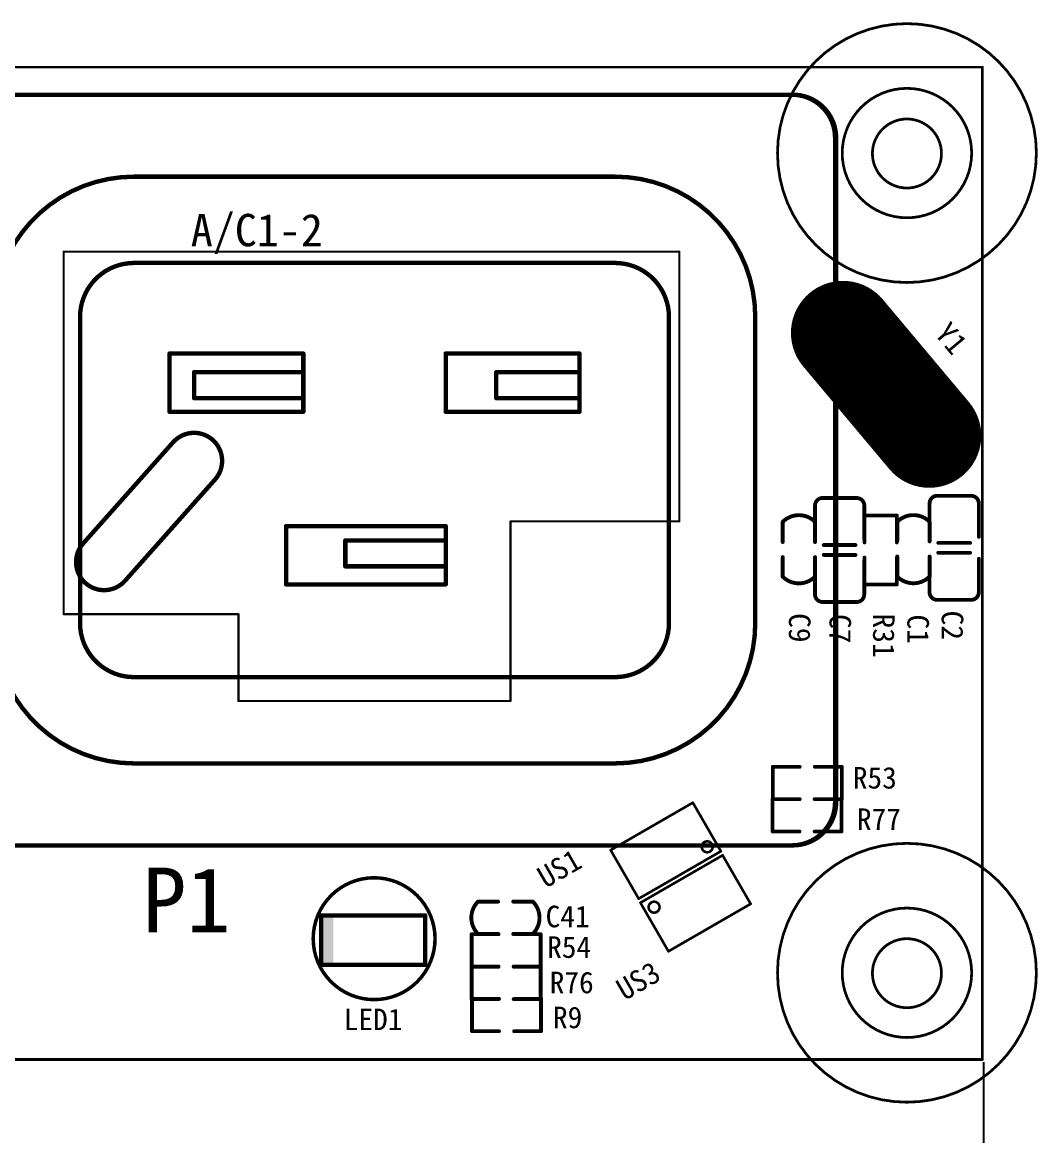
# Model space of a CAD drawing. Extents: x 741 to 1239, y 424 to 620.
# Drawn here: x 1085.7 to 1132.8, y 477.9 to 529.5 of the extents above; entities that cross this region are included whole.
import ezdxf

# ---------------------------------------------------------------- set-up
doc = ezdxf.new("R2010")
doc.units = 0
doc.header["$MEASUREMENT"] = 0
doc.layers.get('0').update_dxf_attribs({"linetype": 'CONTINUOUS'})
doc.layers.get('Defpoints').update_dxf_attribs({"linetype": 'CONTINUOUS'})
doc.layers.add('KEEPOUTLAYER', color=6, linetype='CONTINUOUS')
doc.layers.add('TOPOVERLAY', color=7, linetype='CONTINUOUS')
doc.styles.get("Standard").update_dxf_attribs({"font": 'SimSun.ttf'})
doc.dimstyles.get("Standard").update_dxf_attribs({"dimtxt": 0.18, "dimasz": 0.18, "dimexe": 0.18, "dimexo": 0.0625, "dimgap": 0.09, "dimtad": 0, "dimtih": 1, "dimtoh": 1, "dimdec": 4, "dimzin": 0, "dimdsep": 46, "dimtxsty": 'Standard', "dimcen": 0.09, "dimadec": 0, "dimazin": 0, "dimtfac": 1, "dimtdec": 4, "dimtofl": 0, "dimtmove": 0, "dimatfit": 0, "dimfxl": 1, "dimtolj": 1, "dimtzin": 0, "dimarcsym": 0})

# ---------------------------------------------------------------- blocks, each defined once
blk = doc.blocks.new('SSOP_EL3H7_8')
at = {"layer": 'TOPOVERLAY', "const_width": 0.12}
for points in [[(-2.2, 1.3), (2.2, 1.3)], [(-2.2, 1.3), (-2.2, -1.3)], [(2.2, 1.3), (2.2, -1.3)], [(-2.2, -1.3), (2.2, -1.3)]]:
    blk.add_lwpolyline(points, dxfattribs=at)
at = {"layer": 'TOPOVERLAY'}
for points, const_width in [([(-2.23, 1.3, 1), (-2.17, 1.3, 1)], 0.0599), ([(-2.23, 1.3, 1), (-2.17, 1.3, 1)], 0.0599), ([(-1.5, 0.805, 1), (-2.007, 0.805, 1)], 0.12), ([(2.17, 1.3, 1), (2.23, 1.3, 1)], 0.0599), ([(2.17, 1.3, 1), (2.23, 1.3, 1)], 0.0599), ([(-2.037, 0.805, 1), (-1.977, 0.805, 1)], 0.0599), ([(-1.53, 0.805, 1), (-1.47, 0.805, 1)], 0.0599), ([(-2.23, -1.3, 1), (-2.17, -1.3, 1)], 0.0599), ([(-2.23, -1.3, 1), (-2.17, -1.3, 1)], 0.0599), ([(2.17, -1.3, 1), (2.23, -1.3, 1)], 0.0599), ([(2.17, -1.3, 1), (2.23, -1.3, 1)], 0.0599)]:
    blk.add_lwpolyline(points, format="xyb", close=True, dxfattribs=dict(at, const_width=const_width))
blk = doc.blocks.new('SSOP_EL3H7_9')
at = {"layer": 'TOPOVERLAY', "const_width": 0.12}
for points in [[(2.2, 1.3), (-2.2, 1.3)], [(-2.2, -1.3), (-2.2, 1.3)], [(2.2, -1.3), (2.2, 1.3)], [(2.2, -1.3), (-2.2, -1.3)]]:
    blk.add_lwpolyline(points, dxfattribs=at)
at = {"layer": 'TOPOVERLAY'}
for points, const_width in [([(-2.23, 1.3, 1), (-2.17, 1.3, 1)], 0.0599), ([(-2.23, 1.3, 1), (-2.17, 1.3, 1)], 0.0599), ([(-1.5, 0.805, 1), (-2.007, 0.805, 1)], 0.12), ([(2.17, 1.3, 1), (2.23, 1.3, 1)], 0.0599), ([(2.17, 1.3, 1), (2.23, 1.3, 1)], 0.0599), ([(-2.037, 0.805, 1), (-1.977, 0.805, 1)], 0.0599), ([(-1.53, 0.805, 1), (-1.47, 0.805, 1)], 0.0599), ([(-2.23, -1.3, 1), (-2.17, -1.3, 1)], 0.0599), ([(-2.23, -1.3, 1), (-2.17, -1.3, 1)], 0.0599), ([(2.17, -1.3, 1), (2.23, -1.3, 1)], 0.0599), ([(2.17, -1.3, 1), (2.23, -1.3, 1)], 0.0599)]:
    blk.add_lwpolyline(points, format="xyb", close=True, dxfattribs=dict(at, const_width=const_width))
blk = doc.blocks.new('0603_16')
at = {"layer": 'TOPOVERLAY', "const_width": 0.178}
for points in [[(-0.75, 1.6), (0.75, 1.6)], [(-0.75, 1.6), (-0.75, 0.35)], [(0.75, 1.6), (0.75, 0.35)], [(-0.75, -0.35), (-0.75, -1.6)], [(0.75, -0.35), (0.75, -1.6)], [(-0.75, -1.6), (0.75, -1.6)]]:
    blk.add_lwpolyline(points, dxfattribs=at)
at = {"layer": 'TOPOVERLAY', "const_width": 0.0889}
for points in [[(-0.794, 1.6, 1), (-0.706, 1.6, 1)], [(-0.794, 1.6, 1), (-0.706, 1.6, 1)], [(0.706, 1.6, 1), (0.794, 1.6, 1)], [(0.706, 1.6, 1), (0.794, 1.6, 1)], [(-0.794, 0.35, 1), (-0.706, 0.35, 1)], [(0.706, 0.35, 1), (0.794, 0.35, 1)], [(-0.794, -0.35, 1), (-0.706, -0.35, 1)], [(0.706, -0.35, 1), (0.794, -0.35, 1)], [(-0.794, -1.6, 1), (-0.706, -1.6, 1)], [(-0.794, -1.6, 1), (-0.706, -1.6, 1)], [(0.706, -1.6, 1), (0.794, -1.6, 1)], [(0.706, -1.6, 1), (0.794, -1.6, 1)]]:
    blk.add_lwpolyline(points, format="xyb", close=True, dxfattribs=at)
blk = doc.blocks.new('0603_17')
at = {"layer": 'TOPOVERLAY', "const_width": 0.178}
for points in [[(-0.75, 1.6), (0.75, 1.6)], [(-0.75, 1.6), (-0.75, 0.35)], [(0.75, 1.6), (0.75, 0.35)], [(-0.75, -0.35), (-0.75, -1.6)], [(0.75, -0.35), (0.75, -1.6)], [(-0.75, -1.6), (0.75, -1.6)]]:
    blk.add_lwpolyline(points, dxfattribs=at)
at = {"layer": 'TOPOVERLAY', "const_width": 0.0889}
for points in [[(-0.794, 1.6, 1), (-0.706, 1.6, 1)], [(-0.794, 1.6, 1), (-0.706, 1.6, 1)], [(0.706, 1.6, 1), (0.794, 1.6, 1)], [(0.706, 1.6, 1), (0.794, 1.6, 1)], [(-0.794, 0.35, 1), (-0.706, 0.35, 1)], [(0.706, 0.35, 1), (0.794, 0.35, 1)], [(-0.794, -0.35, 1), (-0.706, -0.35, 1)], [(0.706, -0.35, 1), (0.794, -0.35, 1)], [(-0.794, -1.6, 1), (-0.706, -1.6, 1)], [(-0.794, -1.6, 1), (-0.706, -1.6, 1)], [(0.706, -1.6, 1), (0.794, -1.6, 1)], [(0.706, -1.6, 1), (0.794, -1.6, 1)]]:
    blk.add_lwpolyline(points, format="xyb", close=True, dxfattribs=at)
blk = doc.blocks.new('0603_18')
at = {"layer": 'TOPOVERLAY', "const_width": 0.178}
for points in [[(0.75, 1.6), (-0.75, 1.6)], [(-0.75, 0.35), (-0.75, 1.6)], [(0.75, 0.35), (0.75, 1.6)], [(-0.75, -1.6), (-0.75, -0.35)], [(0.75, -1.6), (0.75, -0.35)], [(0.75, -1.6), (-0.75, -1.6)]]:
    blk.add_lwpolyline(points, dxfattribs=at)
at = {"layer": 'TOPOVERLAY', "const_width": 0.0889}
for points in [[(-0.794, 1.6, 1), (-0.706, 1.6, 1)], [(-0.794, 1.6, 1), (-0.706, 1.6, 1)], [(0.706, 1.6, 1), (0.794, 1.6, 1)], [(0.706, 1.6, 1), (0.794, 1.6, 1)], [(-0.794, 0.35, 1), (-0.706, 0.35, 1)], [(0.706, 0.35, 1), (0.794, 0.35, 1)], [(-0.794, -0.35, 1), (-0.706, -0.35, 1)], [(0.706, -0.35, 1), (0.794, -0.35, 1)], [(-0.794, -1.6, 1), (-0.706, -1.6, 1)], [(-0.794, -1.6, 1), (-0.706, -1.6, 1)], [(0.706, -1.6, 1), (0.794, -1.6, 1)], [(0.706, -1.6, 1), (0.794, -1.6, 1)]]:
    blk.add_lwpolyline(points, format="xyb", close=True, dxfattribs=at)
blk = doc.blocks.new('0603_19')
at = {"layer": 'TOPOVERLAY', "const_width": 0.178}
for points in [[(0.75, 1.6), (-0.75, 1.6)], [(-0.75, 0.35), (-0.75, 1.6)], [(0.75, 0.35), (0.75, 1.6)], [(-0.75, -1.6), (-0.75, -0.35)], [(0.75, -1.6), (0.75, -0.35)], [(0.75, -1.6), (-0.75, -1.6)]]:
    blk.add_lwpolyline(points, dxfattribs=at)
at = {"layer": 'TOPOVERLAY', "const_width": 0.0889}
for points in [[(-0.794, 1.6, 1), (-0.706, 1.6, 1)], [(-0.794, 1.6, 1), (-0.706, 1.6, 1)], [(0.706, 1.6, 1), (0.794, 1.6, 1)], [(0.706, 1.6, 1), (0.794, 1.6, 1)], [(-0.794, 0.35, 1), (-0.706, 0.35, 1)], [(0.706, 0.35, 1), (0.794, 0.35, 1)], [(-0.794, -0.35, 1), (-0.706, -0.35, 1)], [(0.706, -0.35, 1), (0.794, -0.35, 1)], [(-0.794, -1.6, 1), (-0.706, -1.6, 1)], [(-0.794, -1.6, 1), (-0.706, -1.6, 1)], [(0.706, -1.6, 1), (0.794, -1.6, 1)], [(0.706, -1.6, 1), (0.794, -1.6, 1)]]:
    blk.add_lwpolyline(points, format="xyb", close=True, dxfattribs=at)
blk = doc.blocks.new('0603C_20')
at = {"layer": 'TOPOVERLAY', "const_width": 0.18}
for points in [[(-0.75, 1.283, -0.414214), (0.75, 1.283)], [(0.75, -1.257, -0.414214), (-0.75, -1.257)]]:
    blk.add_lwpolyline(points, format="xyb", dxfattribs=at)
for points in [[(-0.75, 1.283), (-0.75, 0.35)], [(0.75, 1.283), (0.75, 0.35)], [(-0.75, -0.35), (-0.75, -1.257)], [(0.75, -0.35), (0.75, -1.257)]]:
    blk.add_lwpolyline(points, dxfattribs=at)
at = {"layer": 'TOPOVERLAY', "const_width": 0.09}
for points in [[(-0.795, 1.283, 1), (-0.705, 1.283, 1)], [(-0.795, 1.283, 1), (-0.705, 1.283, 1)], [(0.705, 1.283, 1), (0.795, 1.283, 1)], [(0.705, 1.283, 1), (0.795, 1.283, 1)], [(-0.795, 0.35, 1), (-0.705, 0.35, 1)], [(0.705, 0.35, 1), (0.795, 0.35, 1)], [(-0.795, -0.35, 1), (-0.705, -0.35, 1)], [(0.705, -0.35, 1), (0.795, -0.35, 1)], [(-0.795, -1.257, 1), (-0.705, -1.257, 1)], [(-0.795, -1.257, 1), (-0.705, -1.257, 1)], [(0.705, -1.257, 1), (0.795, -1.257, 1)], [(0.705, -1.257, 1), (0.795, -1.257, 1)]]:
    blk.add_lwpolyline(points, format="xyb", close=True, dxfattribs=at)
blk = doc.blocks.new('XTAL_2_31')
at = {"layer": 'TOPOVERLAY', "const_width": 0.254}
for points in [[(-3.073, -2.286, -1), (-3.073, 2.286)], [(3.15, 2.286, -1), (3.15, -2.286)]]:
    blk.add_lwpolyline(points, format="xyb", dxfattribs=at)
at = {"layer": 'TOPOVERLAY'}
for points, const_width in [([(2.896, 0), (-2.845, 0)], 4.826), ([(3.15, 2.286), (-3.073, 2.286)], 0.254), ([(3.15, -2.286), (-3.073, -2.286)], 0.254)]:
    blk.add_lwpolyline(points, dxfattribs=dict(at, const_width=const_width))
for points, const_width in [([(-4.051, 0, 1), (-1.638, 0, 1)], 2.413), ([(-3.137, 2.286, 1), (-3.01, 2.286, 1)], 0.127), ([(-3.137, 2.286, 1), (-3.01, 2.286, 1)], 0.127), ([(1.689, 0, 1), (4.102, 0, 1)], 2.413), ([(3.086, 2.286, 1), (3.213, 2.286, 1)], 0.127), ([(3.086, 2.286, 1), (3.213, 2.286, 1)], 0.127), ([(-3.137, -2.286, 1), (-3.01, -2.286, 1)], 0.127), ([(-3.137, -2.286, 1), (-3.01, -2.286, 1)], 0.127), ([(3.086, -2.286, 1), (3.213, -2.286, 1)], 0.127), ([(3.086, -2.286, 1), (3.213, -2.286, 1)], 0.127)]:
    blk.add_lwpolyline(points, format="xyb", close=True, dxfattribs=dict(at, const_width=const_width))
blk = doc.blocks.new('0603_99')
at = {"layer": 'TOPOVERLAY', "const_width": 0.178}
for points in [[(-0.75, 1.6), (-0.75, 0.35)], [(0.75, 1.6), (-0.75, 1.6)], [(0.75, 1.6), (0.75, 0.35)], [(-0.75, -0.35), (-0.75, -1.6)], [(0.75, -0.35), (0.75, -1.6)], [(0.75, -1.6), (-0.75, -1.6)]]:
    blk.add_lwpolyline(points, dxfattribs=at)
at = {"layer": 'TOPOVERLAY', "const_width": 0.0889}
for points in [[(-0.794, 1.6, 1), (-0.706, 1.6, 1)], [(-0.794, 1.6, 1), (-0.706, 1.6, 1)], [(0.706, 1.6, 1), (0.794, 1.6, 1)], [(0.706, 1.6, 1), (0.794, 1.6, 1)], [(-0.794, 0.35, 1), (-0.706, 0.35, 1)], [(0.706, 0.35, 1), (0.794, 0.35, 1)], [(-0.794, -0.35, 1), (-0.706, -0.35, 1)], [(0.706, -0.35, 1), (0.794, -0.35, 1)], [(-0.794, -1.6, 1), (-0.706, -1.6, 1)], [(-0.794, -1.6, 1), (-0.706, -1.6, 1)], [(0.706, -1.6, 1), (0.794, -1.6, 1)], [(0.706, -1.6, 1), (0.794, -1.6, 1)]]:
    blk.add_lwpolyline(points, format="xyb", close=True, dxfattribs=at)
blk = doc.blocks.new('0603_121')
at = {"layer": 'TOPOVERLAY', "const_width": 0.178}
for points in [[(-0.75, 1.6), (-0.75, 0.35)], [(-0.75, 1.6), (0.75, 1.6)], [(0.75, 1.6), (0.75, 0.35)], [(-0.75, -0.35), (-0.75, -1.6)], [(0.75, -0.35), (0.75, -1.6)], [(-0.75, -1.6), (0.75, -1.6)]]:
    blk.add_lwpolyline(points, dxfattribs=at)
at = {"layer": 'TOPOVERLAY', "const_width": 0.0889}
for points in [[(-0.794, 1.6, 1), (-0.706, 1.6, 1)], [(-0.794, 1.6, 1), (-0.706, 1.6, 1)], [(0.706, 1.6, 1), (0.794, 1.6, 1)], [(0.706, 1.6, 1), (0.794, 1.6, 1)], [(-0.794, 0.35, 1), (-0.706, 0.35, 1)], [(0.706, 0.35, 1), (0.794, 0.35, 1)], [(-0.794, -0.35, 1), (-0.706, -0.35, 1)], [(0.706, -0.35, 1), (0.794, -0.35, 1)], [(-0.794, -1.6, 1), (-0.706, -1.6, 1)], [(-0.794, -1.6, 1), (-0.706, -1.6, 1)], [(0.706, -1.6, 1), (0.794, -1.6, 1)], [(0.706, -1.6, 1), (0.794, -1.6, 1)]]:
    blk.add_lwpolyline(points, format="xyb", close=True, dxfattribs=at)
blk = doc.blocks.new('C19_131')
at = {"layer": 'TOPOVERLAY', "const_width": 0.203}
for points in [[(-17.407, 19.405, -0.414214), (-15.407, 21.405)], [(-17.407, 19.355, -0.414214), (-15.407, 21.355)], [(15.393, 21.405, -0.414214), (17.393, 19.405)], [(15.393, 21.355, -0.414214), (17.393, 19.355)], [(-13.607, 11.155, -0.414214), (-7.107, 17.655)], [(7.093, 17.655, -0.414214), (13.593, 11.155)], [(-9.607, 11.155, -0.414214), (-7.107, 13.655)], [(7.093, 13.655, -0.414214), (9.593, 11.155)], [(-1.295, -9.331, -1), (0.432, -7.387)], [(-7.107, -17.645, -0.414214), (-13.607, -11.145)], [(-7.107, -13.645, -0.414214), (-9.607, -11.145)], [(13.593, -11.145, -0.414214), (7.093, -17.645)], [(9.593, -11.145, -0.414214), (7.093, -13.645)], [(5.125, -11.558, -1), (3.398, -13.502)], [(-15.407, -21.345, -0.414214), (-17.407, -19.345)], [(-15.407, -21.395, -0.414214), (-17.407, -19.395)], [(17.393, -19.345, -0.414214), (15.393, -21.345)], [(17.393, -19.395, -0.414214), (15.393, -21.395)]]:
    blk.add_lwpolyline(points, format="xyb", dxfattribs=at)
for points in [[(15.393, 21.405), (-15.407, 21.405)], [(15.393, 21.355), (-15.407, 21.355)], [(-17.407, -19.395), (-17.407, 19.405)], [(17.393, -19.395), (17.393, 19.405)], [(7.093, 17.655), (-7.107, 17.655)], [(7.093, 13.655), (-7.107, 13.655)], [(-13.607, -11.145), (-13.607, 11.155)], [(-9.607, -11.145), (-9.607, 11.155)], [(9.593, -11.145), (9.593, 11.155)], [(13.593, -11.145), (13.593, 11.155)], [(-5.407, 3.305), (-5.407, 9.505)], [(-2.707, 9.505), (-5.407, 9.505)], [(-4.541, 5.647), (-4.541, 9.505)], [(-3.341, 5.647), (-3.341, 9.505)], [(-2.707, 3.305), (-2.707, 9.505)], [(-3.341, 5.647), (-4.541, 5.647)], [(-2.707, 3.305), (-5.407, 3.305)], [(2.593, -4.095), (2.593, 3.305)], [(5.293, 3.305), (2.593, 3.305)], [(3.257, -1.348), (3.257, 3.305)], [(4.457, -1.348), (4.457, 3.305)], [(5.293, -4.095), (5.293, 3.305)], [(4.457, -1.348), (3.257, -1.348)], [(-5.407, -9.495), (-5.407, -3.295)], [(-2.707, -3.295), (-5.407, -3.295)], [(-4.541, -8.358), (-4.541, -3.295)], [(-3.341, -8.358), (-3.341, -3.295)], [(-2.707, -9.495), (-2.707, -3.295)], [(5.293, -4.095), (2.593, -4.095)], [(5.125, -11.558), (0.432, -7.387)], [(-3.341, -8.358), (-4.541, -8.358)], [(3.398, -13.502), (-1.295, -9.331)], [(-2.707, -9.495), (-5.407, -9.495)], [(7.093, -13.645), (-7.107, -13.645)], [(7.093, -17.645), (-7.107, -17.645)], [(15.393, -21.345), (-15.407, -21.345)], [(15.393, -21.395), (-15.407, -21.395)]]:
    blk.add_lwpolyline(points, dxfattribs=at)
at = {"layer": 'TOPOVERLAY', "const_width": 0.102}
for points in [[(-15.458, 21.405, 1), (-15.356, 21.405, 1)], [(-15.458, 21.405, 1), (-15.356, 21.405, 1)], [(-15.458, 21.355, 1), (-15.356, 21.355, 1)], [(-15.458, 21.355, 1), (-15.356, 21.355, 1)], [(15.342, 21.405, 1), (15.444, 21.405, 1)], [(15.342, 21.405, 1), (15.444, 21.405, 1)], [(15.342, 21.355, 1), (15.444, 21.355, 1)], [(15.342, 21.355, 1), (15.444, 21.355, 1)], [(-17.458, 19.405, 1), (-17.356, 19.405, 1)], [(-17.458, 19.405, 1), (-17.356, 19.405, 1)], [(-17.458, 19.355, 1), (-17.356, 19.355, 1)], [(17.342, 19.405, 1), (17.444, 19.405, 1)], [(17.342, 19.405, 1), (17.444, 19.405, 1)], [(17.342, 19.355, 1), (17.444, 19.355, 1)], [(-7.158, 17.655, 1), (-7.056, 17.655, 1)], [(-7.158, 17.655, 1), (-7.056, 17.655, 1)], [(7.042, 17.655, 1), (7.144, 17.655, 1)], [(7.042, 17.655, 1), (7.144, 17.655, 1)], [(-7.158, 13.655, 1), (-7.056, 13.655, 1)], [(-7.158, 13.655, 1), (-7.056, 13.655, 1)], [(7.042, 13.655, 1), (7.144, 13.655, 1)], [(7.042, 13.655, 1), (7.144, 13.655, 1)], [(-13.658, 11.155, 1), (-13.556, 11.155, 1)], [(-13.658, 11.155, 1), (-13.556, 11.155, 1)], [(-9.658, 11.155, 1), (-9.556, 11.155, 1)], [(-9.658, 11.155, 1), (-9.556, 11.155, 1)], [(9.542, 11.155, 1), (9.644, 11.155, 1)], [(9.542, 11.155, 1), (9.644, 11.155, 1)], [(13.542, 11.155, 1), (13.644, 11.155, 1)], [(13.542, 11.155, 1), (13.644, 11.155, 1)], [(-5.458, 9.505, 1), (-5.356, 9.505, 1)], [(-5.458, 9.505, 1), (-5.356, 9.505, 1)], [(-4.592, 9.505, 1), (-4.49, 9.505, 1)], [(-3.392, 9.505, 1), (-3.29, 9.505, 1)], [(-2.758, 9.505, 1), (-2.656, 9.505, 1)], [(-2.758, 9.505, 1), (-2.656, 9.505, 1)], [(-4.592, 5.647, 1), (-4.49, 5.647, 1)], [(-4.592, 5.647, 1), (-4.49, 5.647, 1)], [(-3.392, 5.647, 1), (-3.29, 5.647, 1)], [(-3.392, 5.647, 1), (-3.29, 5.647, 1)], [(-5.458, 3.305, 1), (-5.356, 3.305, 1)], [(-5.458, 3.305, 1), (-5.356, 3.305, 1)], [(-2.758, 3.305, 1), (-2.656, 3.305, 1)], [(-2.758, 3.305, 1), (-2.656, 3.305, 1)], [(2.542, 3.305, 1), (2.644, 3.305, 1)], [(2.542, 3.305, 1), (2.644, 3.305, 1)], [(3.206, 3.305, 1), (3.308, 3.305, 1)], [(4.406, 3.305, 1), (4.508, 3.305, 1)], [(5.242, 3.305, 1), (5.344, 3.305, 1)], [(5.242, 3.305, 1), (5.344, 3.305, 1)], [(3.206, -1.348, 1), (3.308, -1.348, 1)], [(3.206, -1.348, 1), (3.308, -1.348, 1)], [(4.406, -1.348, 1), (4.508, -1.348, 1)], [(4.406, -1.348, 1), (4.508, -1.348, 1)], [(-5.458, -3.295, 1), (-5.356, -3.295, 1)], [(-5.458, -3.295, 1), (-5.356, -3.295, 1)], [(-4.592, -3.295, 1), (-4.49, -3.295, 1)], [(-3.392, -3.295, 1), (-3.29, -3.295, 1)], [(-2.758, -3.295, 1), (-2.656, -3.295, 1)], [(-2.758, -3.295, 1), (-2.656, -3.295, 1)], [(2.542, -4.095, 1), (2.644, -4.095, 1)], [(2.542, -4.095, 1), (2.644, -4.095, 1)], [(5.242, -4.095, 1), (5.344, -4.095, 1)], [(5.242, -4.095, 1), (5.344, -4.095, 1)], [(0.381, -7.387, 1), (0.483, -7.387, 1)], [(0.381, -7.387, 1), (0.483, -7.387, 1)], [(-4.592, -8.358, 1), (-4.49, -8.358, 1)], [(-4.592, -8.358, 1), (-4.49, -8.358, 1)], [(-3.392, -8.358, 1), (-3.29, -8.358, 1)], [(-3.392, -8.358, 1), (-3.29, -8.358, 1)], [(-1.346, -9.331, 1), (-1.244, -9.331, 1)], [(-1.346, -9.331, 1), (-1.244, -9.331, 1)], [(-5.458, -9.495, 1), (-5.356, -9.495, 1)], [(-5.458, -9.495, 1), (-5.356, -9.495, 1)], [(-2.758, -9.495, 1), (-2.656, -9.495, 1)], [(-2.758, -9.495, 1), (-2.656, -9.495, 1)], [(-13.658, -11.145, 1), (-13.556, -11.145, 1)], [(-13.658, -11.145, 1), (-13.556, -11.145, 1)], [(-9.658, -11.145, 1), (-9.556, -11.145, 1)], [(-9.658, -11.145, 1), (-9.556, -11.145, 1)], [(9.542, -11.145, 1), (9.644, -11.145, 1)], [(9.542, -11.145, 1), (9.644, -11.145, 1)], [(13.542, -11.145, 1), (13.644, -11.145, 1)], [(13.542, -11.145, 1), (13.644, -11.145, 1)], [(5.074, -11.558, 1), (5.176, -11.558, 1)], [(5.074, -11.558, 1), (5.176, -11.558, 1)], [(3.348, -13.502, 1), (3.449, -13.502, 1)], [(3.348, -13.502, 1), (3.449, -13.502, 1)], [(-7.158, -13.645, 1), (-7.056, -13.645, 1)], [(-7.158, -13.645, 1), (-7.056, -13.645, 1)], [(7.042, -13.645, 1), (7.144, -13.645, 1)], [(7.042, -13.645, 1), (7.144, -13.645, 1)], [(-7.158, -17.645, 1), (-7.056, -17.645, 1)], [(-7.158, -17.645, 1), (-7.056, -17.645, 1)], [(7.042, -17.645, 1), (7.144, -17.645, 1)], [(7.042, -17.645, 1), (7.144, -17.645, 1)], [(-17.458, -19.345, 1), (-17.356, -19.345, 1)], [(-17.458, -19.395, 1), (-17.356, -19.395, 1)], [(-17.458, -19.395, 1), (-17.356, -19.395, 1)], [(17.342, -19.345, 1), (17.444, -19.345, 1)], [(17.342, -19.395, 1), (17.444, -19.395, 1)], [(17.342, -19.395, 1), (17.444, -19.395, 1)], [(-15.458, -21.345, 1), (-15.356, -21.345, 1)], [(-15.458, -21.345, 1), (-15.356, -21.345, 1)], [(-15.458, -21.395, 1), (-15.356, -21.395, 1)], [(-15.458, -21.395, 1), (-15.356, -21.395, 1)], [(15.342, -21.345, 1), (15.444, -21.345, 1)], [(15.342, -21.345, 1), (15.444, -21.345, 1)], [(15.342, -21.395, 1), (15.444, -21.395, 1)], [(15.342, -21.395, 1), (15.444, -21.395, 1)]]:
    blk.add_lwpolyline(points, format="xyb", close=True, dxfattribs=at)
blk = doc.blocks.new('0805LED_144')
at = {"layer": 'TOPOVERLAY', "const_width": 0.203}
for points in [[(-2.591, 1.149), (-0.686, 1.149)], [(-2.591, -1.137), (-2.591, 1.149)], [(-0.686, 1.149), (0.33, 1.149)], [(0.33, 1.149), (2.235, 1.149)], [(2.235, -1.137), (2.235, 1.149)], [(-2.591, -1.137), (-0.686, -1.137)], [(-0.686, -1.137), (0.33, -1.137)], [(0.33, -1.137), (2.235, -1.137)]]:
    blk.add_lwpolyline(points, dxfattribs=at)
at = {"layer": 'TOPOVERLAY', "const_width": 0.102}
for points in [[(-2.642, 1.149, 1), (-2.54, 1.149, 1)], [(-2.642, 1.149, 1), (-2.54, 1.149, 1)], [(-0.737, 1.149, 1), (-0.635, 1.149, 1)], [(-0.737, 1.149, 1), (-0.635, 1.149, 1)], [(0.279, 1.149, 1), (0.381, 1.149, 1)], [(0.279, 1.149, 1), (0.381, 1.149, 1)], [(2.184, 1.149, 1), (2.286, 1.149, 1)], [(2.184, 1.149, 1), (2.286, 1.149, 1)], [(-2.642, -1.137, 1), (-2.54, -1.137, 1)], [(-2.642, -1.137, 1), (-2.54, -1.137, 1)], [(-0.737, -1.137, 1), (-0.635, -1.137, 1)], [(-0.737, -1.137, 1), (-0.635, -1.137, 1)], [(0.279, -1.137, 1), (0.381, -1.137, 1)], [(0.279, -1.137, 1), (0.381, -1.137, 1)], [(2.184, -1.137, 1), (2.286, -1.137, 1)], [(2.184, -1.137, 1), (2.286, -1.137, 1)]]:
    blk.add_lwpolyline(points, format="xyb", close=True, dxfattribs=at)
at = {"layer": 'TOPOVERLAY'}
blk.add_solid([(-2.574, -1.136), (-2.015, -1.136), (-2.574, 1.15), (-2.015, 1.15)], dxfattribs=at)
blk = doc.blocks.new('0603C_192')
at = {"layer": 'TOPOVERLAY', "const_width": 0.18}
for points in [[(-0.75, 1.283, -0.414214), (0.75, 1.283)], [(0.75, -1.257, -0.414214), (-0.75, -1.257)]]:
    blk.add_lwpolyline(points, format="xyb", dxfattribs=at)
for points in [[(-0.75, 0.35), (-0.75, 1.283)], [(0.75, 0.35), (0.75, 1.283)], [(-0.75, -1.257), (-0.75, -0.35)], [(0.75, -1.257), (0.75, -0.35)]]:
    blk.add_lwpolyline(points, dxfattribs=at)
at = {"layer": 'TOPOVERLAY', "const_width": 0.09}
for points in [[(-0.795, 1.283, 1), (-0.705, 1.283, 1)], [(-0.795, 1.283, 1), (-0.705, 1.283, 1)], [(0.705, 1.283, 1), (0.795, 1.283, 1)], [(0.705, 1.283, 1), (0.795, 1.283, 1)], [(-0.795, 0.35, 1), (-0.705, 0.35, 1)], [(0.705, 0.35, 1), (0.795, 0.35, 1)], [(-0.795, -0.35, 1), (-0.705, -0.35, 1)], [(0.705, -0.35, 1), (0.795, -0.35, 1)], [(-0.795, -1.257, 1), (-0.705, -1.257, 1)], [(-0.795, -1.257, 1), (-0.705, -1.257, 1)], [(0.705, -1.257, 1), (0.795, -1.257, 1)], [(0.705, -1.257, 1), (0.795, -1.257, 1)]]:
    blk.add_lwpolyline(points, format="xyb", close=True, dxfattribs=at)
blk = doc.blocks.new('0805C_194')
at = {"layer": 'TOPOVERLAY', "const_width": 0.178}
for points in [[(-2.41, 0.79, -0.414214), (-2.057, 1.143)], [(2.06, 1.14, -0.414214), (2.413, 0.787)], [(-2.06, -1.14, -0.414214), (-2.413, -0.787)], [(2.41, -0.79, -0.414214), (2.057, -1.143)]]:
    blk.add_lwpolyline(points, format="xyb", dxfattribs=at)
for points in [[(-2.057, 1.143), (-0.508, 1.143)], [(0.508, 1.143), (2.06, 1.143)], [(-2.41, 0.79), (-2.41, -0.785)], [(-0.229, 0.737), (-0.229, -0.737)], [(0.229, 0.737), (0.229, -0.737)], [(2.413, 0.787), (2.413, -0.787)], [(-2.06, -1.143), (-0.508, -1.143)], [(0.508, -1.143), (2.057, -1.143)]]:
    blk.add_lwpolyline(points, dxfattribs=at)
at = {"layer": 'TOPOVERLAY', "const_width": 0.0889}
for points in [[(-2.102, 1.143, 1), (-2.013, 1.143, 1)], [(-2.102, 1.143, 1), (-2.013, 1.143, 1)], [(-0.552, 1.143, 1), (-0.464, 1.143, 1)], [(0.464, 1.143, 1), (0.552, 1.143, 1)], [(2.016, 1.143, 1), (2.105, 1.143, 1)], [(2.016, 1.14, 1), (2.105, 1.14, 1)], [(-2.455, 0.79, 1), (-2.366, 0.79, 1)], [(-2.455, 0.79, 1), (-2.366, 0.79, 1)], [(-0.273, 0.737, 1), (-0.184, 0.737, 1)], [(0.184, 0.737, 1), (0.273, 0.737, 1)], [(2.369, 0.787, 1), (2.457, 0.787, 1)], [(2.369, 0.787, 1), (2.457, 0.787, 1)], [(-2.457, -0.787, 1), (-2.369, -0.787, 1)], [(-2.455, -0.785, 1), (-2.366, -0.785, 1)], [(-0.273, -0.737, 1), (-0.184, -0.737, 1)], [(0.184, -0.737, 1), (0.273, -0.737, 1)], [(2.366, -0.79, 1), (2.455, -0.79, 1)], [(2.369, -0.787, 1), (2.457, -0.787, 1)], [(-2.105, -1.14, 1), (-2.016, -1.14, 1)], [(-2.105, -1.143, 1), (-2.016, -1.143, 1)], [(-0.552, -1.143, 1), (-0.464, -1.143, 1)], [(0.464, -1.143, 1), (0.552, -1.143, 1)], [(2.013, -1.143, 1), (2.102, -1.143, 1)], [(2.013, -1.143, 1), (2.102, -1.143, 1)]]:
    blk.add_lwpolyline(points, format="xyb", close=True, dxfattribs=at)
blk = doc.blocks.new('0805C_199')
at = {"layer": 'TOPOVERLAY', "const_width": 0.178}
for points in [[(-2.41, 0.79, -0.414214), (-2.057, 1.143)], [(2.06, 1.14, -0.414214), (2.413, 0.787)], [(-2.06, -1.14, -0.414214), (-2.413, -0.787)], [(2.41, -0.79, -0.414214), (2.057, -1.143)]]:
    blk.add_lwpolyline(points, format="xyb", dxfattribs=at)
for points in [[(-2.057, 1.143), (-0.508, 1.143)], [(0.508, 1.143), (2.06, 1.143)], [(-2.41, 0.79), (-2.41, -0.785)], [(-0.229, 0.737), (-0.229, -0.737)], [(0.229, 0.737), (0.229, -0.737)], [(2.413, 0.787), (2.413, -0.787)], [(-2.06, -1.143), (-0.508, -1.143)], [(0.508, -1.143), (2.057, -1.143)]]:
    blk.add_lwpolyline(points, dxfattribs=at)
at = {"layer": 'TOPOVERLAY', "const_width": 0.0889}
for points in [[(-2.102, 1.143, 1), (-2.013, 1.143, 1)], [(-2.102, 1.143, 1), (-2.013, 1.143, 1)], [(-0.552, 1.143, 1), (-0.464, 1.143, 1)], [(0.464, 1.143, 1), (0.552, 1.143, 1)], [(2.016, 1.143, 1), (2.105, 1.143, 1)], [(2.016, 1.14, 1), (2.105, 1.14, 1)], [(-2.455, 0.79, 1), (-2.366, 0.79, 1)], [(-2.455, 0.79, 1), (-2.366, 0.79, 1)], [(-0.273, 0.737, 1), (-0.184, 0.737, 1)], [(0.184, 0.737, 1), (0.273, 0.737, 1)], [(2.369, 0.787, 1), (2.457, 0.787, 1)], [(2.369, 0.787, 1), (2.457, 0.787, 1)], [(-2.457, -0.787, 1), (-2.369, -0.787, 1)], [(-2.455, -0.785, 1), (-2.366, -0.785, 1)], [(-0.273, -0.737, 1), (-0.184, -0.737, 1)], [(0.184, -0.737, 1), (0.273, -0.737, 1)], [(2.366, -0.79, 1), (2.455, -0.79, 1)], [(2.369, -0.787, 1), (2.457, -0.787, 1)], [(-2.105, -1.14, 1), (-2.016, -1.14, 1)], [(-2.105, -1.143, 1), (-2.016, -1.143, 1)], [(-0.552, -1.143, 1), (-0.464, -1.143, 1)], [(0.464, -1.143, 1), (0.552, -1.143, 1)], [(2.013, -1.143, 1), (2.102, -1.143, 1)], [(2.013, -1.143, 1), (2.102, -1.143, 1)]]:
    blk.add_lwpolyline(points, format="xyb", close=True, dxfattribs=at)
blk = doc.blocks.new('0603C_200')
at = {"layer": 'TOPOVERLAY', "const_width": 0.18}
for points in [[(-0.75, 1.283, -0.414214), (0.75, 1.283)], [(0.75, -1.257, -0.414214), (-0.75, -1.257)]]:
    blk.add_lwpolyline(points, format="xyb", dxfattribs=at)
for points in [[(-0.75, 1.283), (-0.75, 0.35)], [(0.75, 1.283), (0.75, 0.35)], [(-0.75, -0.35), (-0.75, -1.257)], [(0.75, -0.35), (0.75, -1.257)]]:
    blk.add_lwpolyline(points, dxfattribs=at)
at = {"layer": 'TOPOVERLAY', "const_width": 0.09}
for points in [[(-0.795, 1.283, 1), (-0.705, 1.283, 1)], [(-0.795, 1.283, 1), (-0.705, 1.283, 1)], [(0.705, 1.283, 1), (0.795, 1.283, 1)], [(0.705, 1.283, 1), (0.795, 1.283, 1)], [(-0.795, 0.35, 1), (-0.705, 0.35, 1)], [(0.705, 0.35, 1), (0.795, 0.35, 1)], [(-0.795, -0.35, 1), (-0.705, -0.35, 1)], [(0.705, -0.35, 1), (0.795, -0.35, 1)], [(-0.795, -1.257, 1), (-0.705, -1.257, 1)], [(-0.795, -1.257, 1), (-0.705, -1.257, 1)], [(0.705, -1.257, 1), (0.795, -1.257, 1)], [(0.705, -1.257, 1), (0.795, -1.257, 1)]]:
    blk.add_lwpolyline(points, format="xyb", close=True, dxfattribs=at)
blk = doc.blocks.new('_Open90')
at = {"color": 0, "linetype": 'ByBlock', "lineweight": -2}
for p, q in [((0, 0), (-1, 0)), ((-0.5, 0.5), (0, 0)), ((0, 0), (-0.5, -0.5))]:
    blk.add_line(p, q, dxfattribs=at)
blk = doc.blocks.new('*D829')
at = {"color": 0, "linetype": 'Continuous', "lineweight": -2}
for p, q in [((795.243, 481.341), (795.243, 459.542)), ((1130.282, 481.26), (1130.282, 459.542))]:
    blk.add_line(p, q, dxfattribs=at)
at = {"color": 6, "linetype": 'Continuous', "lineweight": -2}
for p, q in [((795.423, 459.722), (960.291, 459.722)), ((1130.102, 459.722), (965.233, 459.722))]:
    blk.add_line(p, q, dxfattribs=at)
at = {"layer": 'Defpoints', "color": 0, "linetype": 'Continuous'}
for p in [(795.243, 481.404), (1130.282, 481.322), (1130.282, 459.722)]:
    blk.add_point(p, dxfattribs=at)
at = {"color": 6, "linetype": 'Continuous', "lineweight": -2, "xscale": 0.18, "yscale": 0.18, "zscale": 0.18, "rotation": 180}
blk.add_blockref('_Open90', (795.243, 459.722), dxfattribs=at)
at = {"color": 6, "linetype": 'Continuous', "lineweight": -2, "xscale": 0.18, "yscale": 0.18, "zscale": 0.18}
blk.add_blockref('_Open90', (1130.282, 459.722), dxfattribs=at)
at = {"color": 6, "linetype": 'Continuous', "insert": (962.762, 459.722), "char_height": 1.5, "attachment_point": 5}
blk.add_mtext('\\A1;335', dxfattribs=at)

msp = doc.modelspace()

# ---------------------------------------------------------------- linework, layer by layer
at = {"layer": 'KEEPOUTLAYER'}
for points, const_width in [([(795.227, 527.387), (1130.227, 527.387)], 0.1), ([(1130.227, 481.387), (1130.227, 527.387)], 0.127), ([(1087.638, 502.033), (1087.638, 518.834)], 0.1), ([(1087.638, 518.834), (1116.178, 518.834)], 0.1), ([(1116.178, 518.504), (1116.178, 518.834)], 0.1), ([(1116.178, 506.333), (1116.178, 518.504)], 0.1), ([(1108.348, 506.333), (1116.178, 506.333)], 0.1), ([(1108.348, 498.003), (1108.348, 506.333)], 0.1), ([(1087.638, 502.033), (1095.738, 502.033)], 0.1), ([(1095.738, 498.003), (1095.738, 502.033)], 0.1), ([(1095.738, 498.003), (1108.348, 498.003)], 0.1), ([(795.227, 481.387), (1130.227, 481.387)], 0.127)]:
    msp.add_lwpolyline(points, dxfattribs=dict(at, const_width=const_width))
for points, const_width in [([(1130.195, 527.387, 1), (1130.259, 527.387, 1)], 0.0635), ([(1130.202, 527.387, 1), (1130.252, 527.387, 1)], 0.05), ([(1128.327, 523.387, 1), (1125.127, 523.387, 1)], 0.127), ([(1125.095, 523.387, 1), (1125.159, 523.387, 1)], 0.0635), ([(1128.295, 523.387, 1), (1128.359, 523.387, 1)], 0.0635), ([(1087.613, 518.834, 1), (1087.663, 518.834, 1)], 0.05), ([(1087.613, 518.834, 1), (1087.663, 518.834, 1)], 0.05), ([(1116.153, 518.834, 1), (1116.203, 518.834, 1)], 0.05), ([(1116.153, 518.834, 1), (1116.203, 518.834, 1)], 0.05), ([(1116.153, 518.504, 1), (1116.203, 518.504, 1)], 0.05), ([(1116.153, 518.504, 1), (1116.203, 518.504, 1)], 0.05), ([(1108.323, 506.333, 1), (1108.373, 506.333, 1)], 0.05), ([(1108.323, 506.333, 1), (1108.373, 506.333, 1)], 0.05), ([(1116.153, 506.333, 1), (1116.203, 506.333, 1)], 0.05), ([(1116.153, 506.333, 1), (1116.203, 506.333, 1)], 0.05), ([(1087.613, 502.033, 1), (1087.663, 502.033, 1)], 0.05), ([(1087.613, 502.033, 1), (1087.663, 502.033, 1)], 0.05), ([(1095.713, 502.033, 1), (1095.763, 502.033, 1)], 0.05), ([(1095.713, 502.033, 1), (1095.763, 502.033, 1)], 0.05), ([(1095.713, 498.003, 1), (1095.763, 498.003, 1)], 0.05), ([(1095.713, 498.003, 1), (1095.763, 498.003, 1)], 0.05), ([(1108.323, 498.003, 1), (1108.373, 498.003, 1)], 0.05), ([(1108.323, 498.003, 1), (1108.373, 498.003, 1)], 0.05), ([(1128.327, 485.387, 1), (1125.127, 485.387, 1)], 0.127), ([(1125.095, 485.387, 1), (1125.159, 485.387, 1)], 0.0635), ([(1128.295, 485.387, 1), (1128.359, 485.387, 1)], 0.0635), ([(1130.195, 481.387, 1), (1130.259, 481.387, 1)], 0.0635), ([(1130.195, 481.387, 1), (1130.259, 481.387, 1)], 0.0635)]:
    msp.add_lwpolyline(points, format="xyb", close=True, dxfattribs=dict(at, const_width=const_width))
at = {"layer": 'TOPOVERLAY'}
for points, const_width in [([(1132.727, 523.407, 1), (1120.727, 523.407, 1)], 0.127), ([(1129.727, 523.407, 1), (1123.727, 523.407, 1)], 0.127), ([(1120.695, 523.407, 1), (1120.759, 523.407, 1)], 0.0635), ([(1123.695, 523.407, 1), (1123.759, 523.407, 1)], 0.0635), ([(1129.695, 523.407, 1), (1129.759, 523.407, 1)], 0.0635), ([(1132.695, 523.407, 1), (1132.759, 523.407, 1)], 0.0635), ([(1132.727, 485.407, 1), (1120.727, 485.407, 1)], 0.127), ([(1104.869, 486.987, 1), (1099.185, 486.987, 1)], 0.127), ([(1104.833, 486.987, 1), (1099.221, 486.987, 1)], 0.127), ([(1129.727, 485.407, 1), (1123.727, 485.407, 1)], 0.127), ([(1099.153, 486.987, 1), (1099.216, 486.987, 1)], 0.0635), ([(1099.189, 486.987, 1), (1099.252, 486.987, 1)], 0.0635), ([(1104.801, 486.987, 1), (1104.865, 486.987, 1)], 0.0635), ([(1104.837, 486.987, 1), (1104.901, 486.987, 1)], 0.0635), ([(1120.695, 485.407, 1), (1120.759, 485.407, 1)], 0.0635), ([(1123.695, 485.407, 1), (1123.759, 485.407, 1)], 0.0635), ([(1129.695, 485.407, 1), (1129.759, 485.407, 1)], 0.0635), ([(1132.695, 485.407, 1), (1132.759, 485.407, 1)], 0.0635)]:
    msp.add_lwpolyline(points, format="xyb", close=True, dxfattribs=dict(at, const_width=const_width))

# ---------------------------------------------------------------- block references
for name, p, rotation in [('C19_131', (1102.04, 508.706), 270), ('XTAL_2_31', (1125.787, 512.657), 130.0000000000026), ('0805C_194', (1123.607, 505.007), 90), ('0805C_199', (1128.917, 505.107), 90), ('0603_99', (1125.507, 505.007), 180), ('0603C_200', (1127.027, 505.057), 180), ('0603_19', (1122.107, 494.207), 270), ('0603_16', (1122.097, 492.707), 90), ('SSOP_EL3H7_9', (1115.547, 491.067), 210.0000000000005), ('SSOP_EL3H7_8', (1116.927, 488.627), 30.00000000000054), ('0603C_20', (1108.127, 487.957), 90), ('0603_18', (1108.147, 486.447), 270), ('0603_17', (1108.147, 484.937), 90), ('0603_121', (1108.167, 483.447), 90)]:
    msp.add_blockref(name, p, dxfattribs=dict(rotation=rotation))
for name, p in [('0603C_192', (1121.717, 505.027)), ('0805LED_144', (1102.157, 486.917))]:
    msp.add_blockref(name, p)

# ---------------------------------------------------------------- texts
for s, height, rotation, p in [('A/C1-2', 1.5, 360, (1093.527, 519.087)), ('Y1', 1, 310, (1127.967, 515.017)), ('C9', 1, 270, (1121.257, 502.077)), ('C7', 1, 270, (1123.137, 502.037)), ('R31', 1, 270, (1125.157, 502.057)), ('C1', 1, 270, (1126.747, 502.017)), ('C2', 1, 270, (1128.339, 502.197)), ('R53', 1, 360, (1124.217, 493.947)), ('R77', 1, 360, (1124.407, 492.027)), ('US1', 1, 30, (1109.977, 489.307)), ('P1', 3, 360, (1091.287, 487.287)), ('C41', 1, 360, (1109.977, 487.517)), ('R54', 1, 360, (1110.047, 486.097)), ('US3', 1, 30, (1113.637, 484.097)), ('R76', 1, 360, (1110.167, 484.457)), ('LED1', 1, 360, (1100.617, 482.747)), ('R9', 1, 360, (1110.317, 482.837))]:
    msp.add_text(s, height=height, rotation=rotation, dxfattribs=at).set_placement(p)

# ---------------------------------------------------------------- dimensions: what is measured, and where the dimension line sits
at = {"linetype": 'Continuous'}
dim = msp.add_linear_dim(base=(1130.282, 459.722), p1=(795.243, 481.404), p2=(1130.282, 481.322), dimstyle='Standard', override={"dimtxt": 1.5, "dimgap": 1, "dimdec": 0, "dimblk1": 'Open90', "dimblk2": 'Open90', "dimsah": 1, "dimclrd": 6, "dimclrt": 6, "dimatfit": 3, "dimtfillclr": 7}, dxfattribs=at)
dim.commit()
dim.dimension.update_dxf_attribs({"geometry": '*D829', "text_midpoint": (962.762, 459.722)})

doc.saveas('drawing.dxf')
